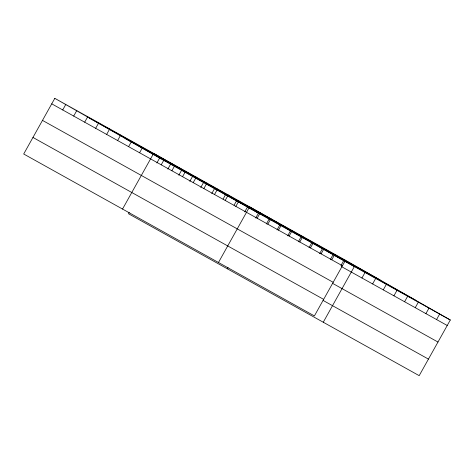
<?xml version="1.0" encoding="UTF-8"?>
<svg xmlns="http://www.w3.org/2000/svg" width="474" height="474" viewBox="0 0 474 474"><rect width="100%" height="100%" fill="white"/><g stroke="black" fill="none" stroke-linecap="round" stroke-linejoin="round"><path stroke-width="0.71" d="M54.812 98.337L23.7 154.003L314.398 315.921L345.505 260.256L54.812 98.337L159.602 158.079L450.3 319.997L419.188 375.663L128.495 213.744L129.206 212.471M62.722 109.95L65.791 104.452M73.701 116.065L76.776 110.572M84.686 122.185L87.755 116.687M95.665 128.3L98.74 122.802M106.65 134.42L109.719 128.922M117.629 140.535L120.704 135.037M128.614 146.65L131.683 141.157M139.593 152.77L142.668 147.272M122.535 209.058L153.647 153.386L258.443 213.134L255.711 218.016M156.87 162.967L159.602 158.079M161.231 164.822L164.306 159.323M167.855 169.082L170.587 164.194M171.89 170.758L174.965 165.26M178.834 175.202L181.566 170.314M182.549 176.695L185.624 171.197M189.819 181.317L192.551 176.429M193.208 182.632L196.283 177.134M200.798 187.431L203.53 182.549M203.867 188.569L206.942 183.071M211.783 193.552L214.515 188.664M214.526 194.506L217.602 189.008M223.106 199.056L225.494 194.778M225.186 200.443L228.261 194.944M234.085 205.171L236.479 200.899M235.845 206.38L238.92 200.887M244.726 211.902L247.458 207.014M218.467 262.489L249.579 206.824L354.368 266.566L323.262 322.231M227.33 268.799L228.041 267.526M257.163 218.253L260.238 212.761M266.37 223.953L269.102 219.071M267.822 224.196L270.897 218.698M277.029 229.89L279.761 225.008M278.481 230.133L281.556 224.635M287.688 235.827L290.42 230.945M289.14 236.07L292.215 230.571M298.347 241.764L301.079 236.882M299.799 242.007L302.874 236.508M309.007 247.701L311.738 242.818M310.458 247.943L313.527 242.445M319.66 253.643L322.391 248.755M321.117 253.88L324.186 248.382M330.319 259.58L333.05 254.692M331.776 259.817L334.845 254.319M340.978 265.517L343.709 260.629M361.958 278.001L365.027 272.503M372.617 283.938L375.686 278.439M383.276 289.875L386.346 284.376M393.935 295.812L397.005 290.313M404.595 301.748L407.664 296.25M415.254 307.685L418.323 302.187M425.907 313.622L428.982 308.124M436.566 319.559L439.641 314.061M89.39 118.05L380.089 279.968M125.023 138.367L415.716 300.285M51.737 103.836L342.435 265.754M341.268 266.477L447.225 325.496M42.488 120.39L333.181 282.308M332.641 283.381L437.976 342.05M32.955 137.448L323.647 299.367M323.108 300.439L428.443 359.108M345.505 260.256L450.3 319.997"/></g></svg>
